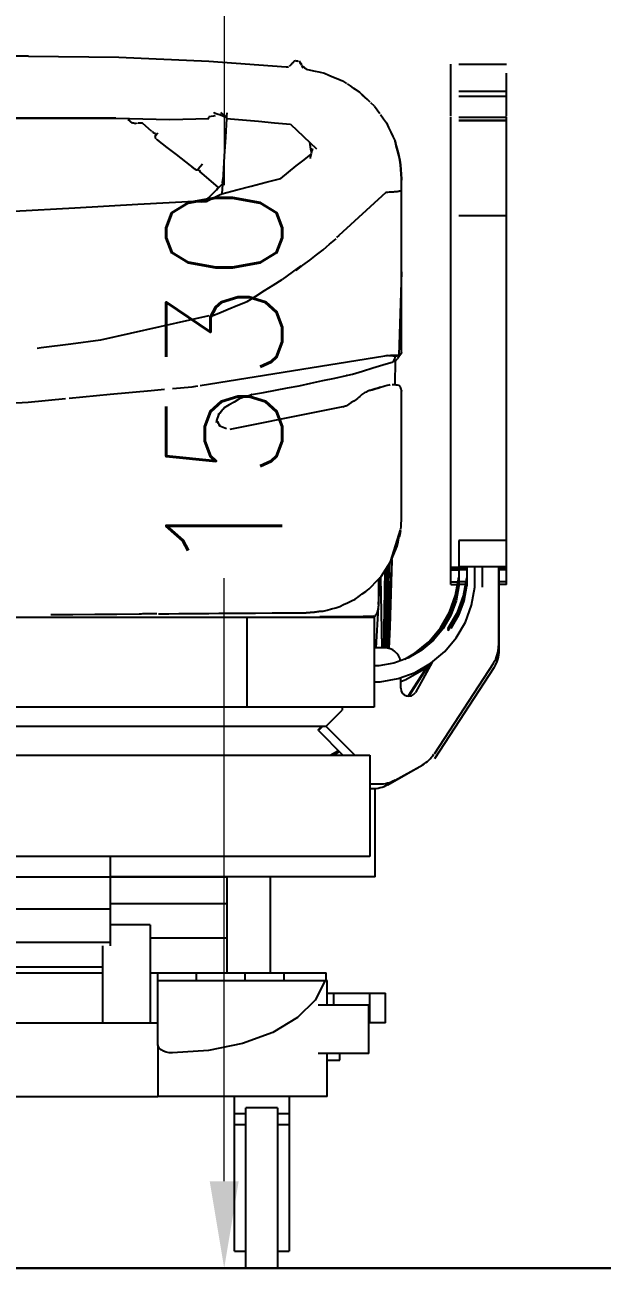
# Model space of a CAD drawing. Header units: millimetres. Extents: x 3552052 to 4144896, y -707811 to -630695.
# Drawn here: x 3662043 to 3662541, y -700186 to -699113 of the extents above; entities that cross this region are included whole.
import ezdxf

# ---------------------------------------------------------------- set-up
doc = ezdxf.new("R2010")
doc.units = ezdxf.units.MM
doc.header["$LTSCALE"] = 6
doc.header["$MEASUREMENT"] = 0
doc.layers.get('Defpoints').update_dxf_attribs({"linetype": 'CONTINUOUS', "lineweight": 0})
for name, color, linetype, lineweight in [('ELE-4M UPS P.SB', 3, 'CONTINUOUS', 0), ('EQP', 6, 'CONTINUOUS', 0), ('MEP_HVAC_RA_DUCT', 1, 'CONTINUOUS', 0)]:
    doc.layers.add(name, color=color, linetype=linetype, lineweight=lineweight)
doc.styles.add('ROMANS', font='romans.shx')
doc.dimstyles.new('AEPL1', dxfattribs={"dimtxt": 100, "dimasz": 75, "dimexe": 25, "dimexo": 50, "dimtad": 0, "dimdec": 0, "dimtxsty": 'ROMANS', "dimcen": 2.5, "dimclrd": 7, "dimclre": 7, "dimclrt": 7, "dimadec": 0, "dimazin": 0, "dimtfac": 1, "dimtdec": 0, "dimtmove": 0, "dimatfit": 3, "dimfxl": 1, "dimlwd": 0, "dimlwe": 0, "dimarcsym": 0})

# ---------------------------------------------------------------- blocks, each defined once
blk = doc.blocks.new('*D171')
at = {"layer": 'Defpoints', "color": 0, "transparency": 16777216}
for p in [(3662417.9, -698655.7), (3662214.6, -700185.7), (3662417.9, -700185.7)]:
    blk.add_point(p, dxfattribs=at)
at = {"layer": 'ELE-4M UPS P.SB', "color": 7, "lineweight": 0, "transparency": 16777216}
for p, q in [((3662367.9, -698655.7), (3662189.6, -698655.7)), ((3662214.6, -698730.7), (3662214.6, -699251.1)), ((3662214.6, -700110.7), (3662214.6, -699590.4)), ((3662367.9, -700185.7), (3662189.6, -700185.7))]:
    blk.add_line(p, q, dxfattribs=at)
at = {"layer": 'ELE-4M UPS P.SB', "color": 7, "transparency": 16777216}
for points in [[(3662202.1, -698730.7), (3662227.1, -698730.7), (3662214.6, -698655.7)], [(3662202.1, -700110.7), (3662227.1, -700110.7), (3662214.6, -700185.7)]]:
    blk.add_solid(points, dxfattribs=at)
at = {"layer": 'ELE-4M UPS P.SB', "color": 7, "lineweight": -3, "transparency": 16777216, "insert": (3662214.6, -699420.7), "char_height": 100, "attachment_point": 5, "rotation": 90, "style": 'ROMANS'}
blk.add_mtext('1530', dxfattribs=at)

msp = doc.modelspace()

# ---------------------------------------------------------------- linework, layer by layer
at = {"layer": 'EQP', "lineweight": -3}
for p, q in [((3662045.7, -699139.7), (3662123.7, -699140.7)), ((3662201.5, -699144), (3662268.2, -699149.1)), ((3662278.5, -699144), (3662278.5, -699144.5)), ((3662280.6, -699146.3), (3662280.7, -699145.6)), ((3662285.3, -699150.8), (3662281.8, -699148)), ((3662410.2, -699146.8), (3662410.2, -699146.7)), ((3662410.2, -699154.3), (3662410.2, -699146.8)), ((3662417, -699146.7), (3662458.3, -699146.7)), ((3662296.2, -699153.4), (3662301.1, -699154.5)), ((3662410.2, -699170.1), (3662410.2, -699154.3)), ((3662458.3, -699170.1), (3662458.3, -699154.3)), ((3662316.7, -699161.1), (3662320.1, -699163.3)), ((3662410.2, -699174.5), (3662410.2, -699170.1)), ((3662417, -699170), (3662458.3, -699170)), ((3662458.3, -699174.5), (3662458.3, -699170.1)), ((3662344.2, -699182.9), (3662341.2, -699180.1)), ((3662410.2, -699191.5), (3662410.2, -699174.5)), ((3662458.3, -699174.5), (3662417, -699174.5)), ((3662458.3, -699191.5), (3662458.3, -699174.5)), ((3662201.5, -699192), (3662201.4, -699192.3)), ((3662205.5, -699188.1), (3662205.8, -699188.4)), ((3662206.6, -699191.3), (3662206, -699191.4)), ((3662211.5, -699188.5), (3662216.7, -699192.6)), ((3662344.2, -699182.9), (3662348.9, -699189.2)), ((3662135.5, -699197.5), (3662131.8, -699194.4)), ((3662132.3, -699193.9), (3662132.5, -699193.7)), ((3662139.2, -699197.7), (3662138.7, -699198.1)), ((3662144, -699197.7), (3662140.2, -699197.5)), ((3662152.3, -699204.9), (3662144, -699197.7)), ((3662167.7, -699194.3), (3662201.3, -699193.5)), ((3662271.8, -699198.4), (3662294.4, -699219.6)), ((3662410.2, -699195.3), (3662410.2, -699192.3)), ((3662410.2, -699277.7), (3662410.2, -699195.3)), ((3662417, -699192.3), (3662458.3, -699192.3)), ((3662417, -699195.3), (3662458.3, -699195.3)), ((3662458.3, -699195.3), (3662417, -699195.3)), ((3662458.3, -699195.3), (3662458.3, -699192.3)), ((3662458.3, -699277.7), (3662458.3, -699195.3)), ((3662155.6, -699207.3), (3662155.2, -699206.9)), ((3662155.2, -699209.8), (3662155.2, -699209.3)), ((3662155.3, -699210.4), (3662155.2, -699209.8)), ((3662156, -699211.2), (3662155.3, -699210.4)), ((3662155.4, -699208.1), (3662157.3, -699205.8)), ((3662156, -699211.2), (3662156.4, -699211.6)), ((3662157.1, -699212.2), (3662156.4, -699211.6)), ((3662195.9, -699233.1), (3662192.2, -699237.4)), ((3662366, -699228.7), (3662366.3, -699229.5)), ((3662187.1, -699235.7), (3662188, -699236.3)), ((3662187.1, -699235.7), (3662187.2, -699235.7)), ((3662190, -699237.6), (3662189.7, -699237.5)), ((3662190.5, -699237.9), (3662190.2, -699237.7)), ((3662190.5, -699237.9), (3662191.6, -699237.8)), ((3662192.9, -699238.1), (3662194, -699239.6)), ((3662195.5, -699241.1), (3662194, -699239.6)), ((3662209.4, -699252.7), (3662195.5, -699241.1)), ((3662367.7, -699245.5), (3662367.7, -699246.7)), ((3662367.7, -699246.7), (3662367.7, -699245.5)), ((3662367.7, -699246.7), (3662367.7, -699245.5)), ((3662213.2, -699250), (3662198.9, -699264.4)), ((3662213.2, -699249.2), (3662213.5, -699246.3)), ((3662213.2, -699249.2), (3662213.4, -699248.1)), ((3662194.8, -699265.2), (3662200.3, -699264.8)), ((3662199.7, -699263.6), (3662197.8, -699264.2)), ((3662205.7, -699261.9), (3662205.3, -699262.3)), ((3662410.2, -699557.7), (3662410.2, -699277.7)), ((3662458.3, -699277.7), (3662417, -699277.7)), ((3662458.3, -699557.7), (3662458.3, -699277.7)), ((3662367.7, -699326), (3662365.3, -699397.7)), ((3662367.3, -699396.5), (3662367.7, -699396)), ((3662367.7, -699396), (3662367.3, -699396.5)), ((3662367.7, -699395.6), (3662367.7, -699396)), ((3662194, -699423.9), (3662353.3, -699398.3)), ((3662365.3, -699397.7), (3662358, -699398.1)), ((3662362.1, -699423.3), (3662362.5, -699402.2)), ((3662367.3, -699396.5), (3662364.2, -699401)), ((3662365.3, -699397.7), (3662365.9, -699397.3)), ((3662320.5, -699415.3), (3662320.2, -699415.4)), ((3662169.9, -699426.6), (3662187.1, -699425)), ((3662187.1, -699425), (3662191.7, -699424.3)), ((3662187.1, -699425), (3662192, -699424.3)), ((3662357.1, -699423.3), (3662357.9, -699423.2)), ((3662359.5, -699423.1), (3662360.3, -699423.1)), ((3662365.3, -699423.7), (3662365.6, -699424.3)), ((3662367.7, -699428.2), (3662367.7, -699428.9)), ((3662367.7, -699428.9), (3662367.7, -699428.2)), ((3662367.7, -699428.9), (3662367.7, -699428.2)), ((3662045.4, -699438.3), (3662077.7, -699435.2)), ((3662228.8, -699434.8), (3662229.3, -699434.6)), ((3662238.6, -699431.7), (3662238.2, -699431.7)), ((3662209.9, -699448.5), (3662209.9, -699449.3)), ((3662216.5, -699461.5), (3662210.9, -699459)), ((3662358.1, -699576.3), (3662366.8, -699548.5)), ((3662366.3, -699552.7), (3662365.5, -699554.7)), ((3662366.6, -699549.4), (3662366.3, -699552.7)), ((3662410.2, -699580.4), (3662410.2, -699557.7)), ((3662417, -699557.7), (3662417, -699580.4)), ((3662458.3, -699557.7), (3662417, -699557.7)), ((3662458.3, -699580.4), (3662458.3, -699557.7)), ((3662356.8, -699578.4), (3662355.9, -699650.8)), ((3662359.2, -699574.5), (3662359, -699574.1)), ((3662359, -699574.1), (3662359.2, -699574.5)), ((3662359.2, -699574.5), (3662359, -699574.1)), ((3662359.1, -699574), (3662359.2, -699574.5)), ((3662353.2, -699584.2), (3662352, -699650.4)), ((3662352.5, -699650.4), (3662354.8, -699581.3)), ((3662353.8, -699650.5), (3662354.9, -699581.1)), ((3662354.4, -699650.6), (3662356.7, -699578.5)), ((3662410.2, -699580.7), (3662410.2, -699580.4)), ((3662410.2, -699582), (3662410.2, -699580.7)), ((3662410.2, -699580.7), (3662417, -699580.7)), ((3662410.2, -699582.2), (3662417, -699582.2)), ((3662410.2, -699583.2), (3662410.2, -699582.3)), ((3662410.2, -699583.2), (3662417, -699583.2)), ((3662410.2, -699593.5), (3662410.2, -699583.2)), ((3662417, -699580.4), (3662417, -699596.9)), ((3662458.3, -699580.4), (3662417, -699580.4)), ((3662417, -699580.4), (3662417, -699580.7)), ((3662417, -699580.7), (3662417, -699582)), ((3662423.9, -699580.7), (3662417, -699580.7)), ((3662423.9, -699582.2), (3662417, -699582.2)), ((3662417, -699582.3), (3662417, -699583.2)), ((3662423.9, -699583.2), (3662417, -699583.2)), ((3662417, -699583.2), (3662417, -699593.5)), ((3662423.9, -699580.4), (3662423.9, -699596.9)), ((3662430.8, -699598.1), (3662430.8, -699580.4)), ((3662437.6, -699598.1), (3662437.6, -699580.4)), ((3662451.4, -699580.4), (3662451.4, -699648.6)), ((3662458.3, -699580.7), (3662451.4, -699580.7)), ((3662458.3, -699582.2), (3662451.4, -699582.2)), ((3662458.3, -699583.2), (3662451.4, -699583.2)), ((3662451.6, -699583.2), (3662451.6, -699652.6)), ((3662458.3, -699580.7), (3662458.3, -699580.4)), ((3662458.3, -699582), (3662458.3, -699580.7)), ((3662458.3, -699583.2), (3662458.3, -699582.3)), ((3662458.3, -699593.5), (3662458.3, -699583.2)), ((3662347.8, -699613), (3662349.2, -699589.5)), ((3662347.8, -699591), (3662347.8, -699614.3)), ((3662349.4, -699589.4), (3662350.5, -699650.4)), ((3662410.2, -699595.7), (3662410.2, -699593.5)), ((3662410.2, -699593.5), (3662416.3, -699593.5)), ((3662410.2, -699595.7), (3662416, -699595.7)), ((3662414.3, -699604.9), (3662417, -699589.5)), ((3662417, -699590), (3662414.3, -699605.4)), ((3662417, -699591.4), (3662414.3, -699606.8)), ((3662417, -699591.8), (3662414.3, -699607.2)), ((3662417, -699596.9), (3662414.7, -699609.9)), ((3662417, -699593.5), (3662417, -699595.7)), ((3662423.2, -699593.5), (3662417, -699593.5)), ((3662422.8, -699595.7), (3662417, -699595.7)), ((3662423.9, -699589.6), (3662421.2, -699604.9)), ((3662421.2, -699605.4), (3662423.9, -699590.1)), ((3662421.2, -699606.8), (3662423.9, -699591.5)), ((3662421.2, -699607.2), (3662423.9, -699592)), ((3662421.6, -699609.9), (3662423.9, -699596.9)), ((3662428.1, -699613.5), (3662430.8, -699598.1)), ((3662458.3, -699593.5), (3662451.6, -699593.5)), ((3662458.3, -699595.7), (3662451.6, -699595.7)), ((3662458.3, -699595.7), (3662458.3, -699593.5)), ((3662330.7, -699606.1), (3662330.3, -699606.4)), ((3662409, -699619.6), (3662414.3, -699604.9)), ((3662414.3, -699605.4), (3662409, -699620)), ((3662414.3, -699606.8), (3662409, -699621.4)), ((3662414.3, -699607.2), (3662409, -699621.9)), ((3662414.7, -699609.9), (3662410.2, -699622.3)), ((3662414.3, -699605.4), (3662414.3, -699604.9)), ((3662414.3, -699607.2), (3662414.3, -699606.8)), ((3662421.2, -699604.9), (3662415.8, -699619.6)), ((3662415.8, -699620), (3662421.2, -699605.4)), ((3662415.8, -699621.4), (3662421.2, -699606.8)), ((3662415.8, -699621.9), (3662421.2, -699607.2)), ((3662417, -699622.3), (3662421.6, -699609.9)), ((3662421.2, -699605.4), (3662421.2, -699604.9)), ((3662141.2, -699621.1), (3662141.7, -699621.1)), ((3662147.7, -699620.9), (3662148.7, -699620.9)), ((3662148.7, -699620.9), (3662150, -699620.9)), ((3662157.8, -699621), (3662158.3, -699621)), ((3662345.6, -699650.4), (3662347.7, -699615.4)), ((3662401.2, -699633.1), (3662409, -699619.6)), ((3662409, -699620), (3662401.2, -699633.6)), ((3662415.8, -699619.6), (3662408, -699633.1)), ((3662408, -699633.6), (3662415.8, -699620)), ((3662409, -699620), (3662409, -699619.6)), ((3662415.8, -699620), (3662415.8, -699619.6)), ((3662422.7, -699628.2), (3662428.1, -699613.5)), ((3661575.2, -699623.9), (3662234.5, -699623.9)), ((3662234.5, -699623.9), (3662234.5, -699623.8)), ((3662234.5, -699623.8), (3662343.9, -699623.8)), ((3662234.5, -699701.6), (3662234.5, -699623.9)), ((3662343.9, -699623.8), (3662343.9, -699622.9)), ((3662343.9, -699623.8), (3662343.9, -699701.5)), ((3662409, -699621.4), (3662401.2, -699635)), ((3662409, -699621.9), (3662401.2, -699635.5)), ((3662410.2, -699622.3), (3662403.6, -699633.8)), ((3662408, -699635), (3662415.8, -699621.4)), ((3662408, -699635.5), (3662415.8, -699621.9)), ((3662409, -699621.9), (3662409, -699621.4)), ((3662410.4, -699633.8), (3662417, -699622.3)), ((3662414.9, -699641.7), (3662422.7, -699628.2)), ((3662415.8, -699621.9), (3662415.8, -699621.4)), ((3662391.1, -699645.1), (3662401.2, -699633.1)), ((3662401.2, -699633.6), (3662391.1, -699645.6)), ((3662401.2, -699635), (3662391.1, -699647)), ((3662401.2, -699635.5), (3662391.6, -699646.9)), ((3662403.6, -699633.8), (3662395.1, -699643.9)), ((3662401.2, -699633.6), (3662401.2, -699633.1)), ((3662401.2, -699635.5), (3662401.2, -699635)), ((3662404.9, -699653.7), (3662414.9, -699641.7)), ((3662408, -699633.6), (3662408, -699633.1)), ((3662408, -699635.5), (3662408, -699635)), ((3662353.2, -699650.4), (3662343.9, -699650.4)), ((3662385, -699652.4), (3662373.5, -699659.1)), ((3662379.1, -699655.1), (3662391.1, -699645.1)), ((3662391.1, -699645.6), (3662379.1, -699655.6)), ((3662391.1, -699647), (3662383.8, -699653.1)), ((3662395.1, -699643.9), (3662385, -699652.4)), ((3662391.1, -699645.6), (3662391.1, -699645.1)), ((3662391.1, -699647.3), (3662391.1, -699647)), ((3662361.1, -699663.6), (3662348, -699665.9)), ((3662373.5, -699659.1), (3662361.1, -699663.6)), ((3662370.4, -699660.2), (3662379.1, -699655.1)), ((3662379.1, -699655.6), (3662372.7, -699659.4)), ((3662379.1, -699655.6), (3662379.1, -699655.1)), ((3662379.3, -699671.6), (3662392.9, -699663.7)), ((3662394.1, -699662.7), (3662379.6, -699689)), ((3662387, -699668.8), (3662393.9, -699663)), ((3662392.9, -699663.7), (3662404.9, -699653.7)), ((3662447, -699663.6), (3662395.9, -699742.2)), ((3662348, -699665.9), (3662343.9, -699665.9)), ((3662364.6, -699676.9), (3662379.3, -699671.6)), ((3662371.4, -699677.8), (3662387, -699668.8)), ((3662373.3, -699692.1), (3662390.1, -699666.3)), ((3662391.3, -699665.2), (3662373.8, -699692.1)), ((3662447.2, -699667.6), (3662396.2, -699746.2)), ((3662343.9, -699679.6), (3662349.2, -699679.6)), ((3662349.2, -699679.6), (3662364.6, -699676.9)), ((3662366.9, -699685.3), (3662366.9, -699676.1)), ((3662366.9, -699679.5), (3662371.4, -699677.8)), ((3662234.5, -699701.6), (3661575.2, -699701.6)), ((3662343.9, -699701.5), (3662234.5, -699701.5)), ((3662302.5, -699718), (3662316.3, -699704.3)), ((3662316.3, -699701.5), (3662316.3, -699704.3)), ((3661500.3, -699718), (3662302.5, -699718)), ((3662295.9, -699721), (3662298.9, -699718)), ((3662299.7, -699718), (3662295.9, -699721.8)), ((3662295.9, -699721.8), (3662295.9, -699721)), ((3662295.9, -699721.8), (3662317, -699742.9)), ((3662302.4, -699718), (3662327.3, -699742.9)), ((3661455, -699742.9), (3662340.4, -699742.9)), ((3662313.9, -699739.8), (3662309.4, -699742.9)), ((3662340.4, -699742.9), (3662340.4, -699830.4)), ((3662355.7, -699768.5), (3662379.5, -699755.2)), ((3662362, -699764.5), (3662385.9, -699751.3)), ((3662342, -699767.9), (3662348.7, -699767.9)), ((3662344.9, -699848.1), (3662344.9, -699771.6)), ((3662340.4, -699771.9), (3662342.4, -699771.9)), ((3662340.4, -699830.4), (3661455, -699830.4)), ((3662116.3, -699830.4), (3662116.3, -699848.1)), ((3661688.9, -699848.1), (3662116.3, -699848.1)), ((3662116.3, -699848.1), (3662116.3, -699875.6)), ((3662116.3, -699848.1), (3662216.9, -699848.1)), ((3662344.9, -699848.1), (3662116.3, -699848.1)), ((3662216.9, -699848.1), (3662216.9, -699870.9)), ((3662254.2, -699848.1), (3662254.2, -699931)), ((3661688.9, -699875.6), (3662116.3, -699875.6)), ((3662116.3, -699870.9), (3662216.9, -699870.9)), ((3662116.3, -699875.6), (3662116.3, -699904.5)), ((3662216.9, -699870.9), (3662216.9, -699900.7)), ((3662150.8, -699889.4), (3662116.3, -699889.4)), ((3662150.8, -699889.4), (3662116.3, -699889.4)), ((3662150.8, -699889.4), (3662150.8, -699889.6)), ((3662150.8, -699889.7), (3662150.8, -699889.7)), ((3662150.8, -699889.7), (3662150.8, -699950.2)), ((3661688.9, -699904.5), (3662116.3, -699904.5)), ((3662109.8, -699950.2), (3662109.8, -699907.6)), ((3662116.3, -699904.5), (3662116.3, -699907.6)), ((3662150.8, -699900.7), (3662216.9, -699900.7)), ((3662216.9, -699900.7), (3662216.9, -699931)), ((3662109.8, -699926), (3661695.5, -699926)), ((3661695.5, -699931), (3662109.8, -699931)), ((3662150.8, -699931), (3662157.3, -699931)), ((3662157.3, -699931), (3662190.7, -699931)), ((3662157.3, -699937.6), (3662157.3, -699931)), ((3662190.7, -699931), (3662232.3, -699931)), ((3662190.7, -699937.6), (3662190.7, -699931)), ((3662232.3, -699931), (3662266.3, -699931)), ((3662232.3, -699931), (3662232.3, -699937.6)), ((3662266.3, -699937.6), (3662266.3, -699931)), ((3662266.7, -699931), (3662302.6, -699931)), ((3662302.6, -699937.6), (3662302.6, -699931)), ((3662157.3, -699993), (3662157.3, -699937.6)), ((3662157.3, -699937.6), (3662301.8, -699937.6)), ((3662303.4, -699937.6), (3662301.8, -699937.6)), ((3662303.4, -699958.5), (3662303.4, -699937.6)), ((3662109.8, -699973.9), (3662109.8, -699950.2)), ((3662150.8, -699950.2), (3662150.8, -699973.9)), ((3662302.8, -699948.3), (3662309.1, -699948.3)), ((3662309.1, -699948.3), (3662339.9, -699948.3)), ((3662309.1, -699958.5), (3662309.1, -699948.3)), ((3662339.9, -699948.3), (3662353.8, -699948.3)), ((3662339.9, -699948.3), (3662339.9, -699973.9)), ((3662353.8, -699973.9), (3662353.8, -699948.3)), ((3662295.7, -699958.5), (3662324.8, -699958.5)), ((3662324.8, -699958.5), (3662339.4, -699958.5)), ((3662339.4, -700000.5), (3662339.4, -699958.5)), ((3661652.1, -699973.9), (3662157.3, -699973.9)), ((3662339.9, -699973.9), (3662339.4, -699973.9)), ((3662353.8, -699973.9), (3662339.9, -699973.9)), ((3662157.3, -699993), (3662157.3, -700037.7)), ((3662324.8, -700000.5), (3662295.7, -700000.5)), ((3662303.4, -700037.7), (3662303.4, -700000.5)), ((3662303.4, -700006.2), (3662314.3, -700006.2)), ((3662314.3, -700006.2), (3662314.3, -700000.5)), ((3662339.4, -700000.5), (3662324.8, -700000.5)), ((3661652.1, -700037.7), (3662157.3, -700037.7)), ((3662170, -700037.7), (3662157.3, -700037.7)), ((3662303.4, -700037.7), (3662170, -700037.7)), ((3662223.5, -700052.4), (3662223.5, -700037.7)), ((3662270.7, -700037.7), (3662270.7, -700052.4)), ((3662260.7, -700047.4), (3662233.2, -700047.4)), ((3662233.2, -700116.6), (3662233.2, -700047.4)), ((3662260.7, -700047.4), (3662260.7, -700116.6)), ((3662223.5, -700062.2), (3662223.5, -700052.4)), ((3662223.5, -700052.4), (3662233.2, -700052.4)), ((3662260.7, -700052.4), (3662270.7, -700052.4)), ((3662270.7, -700052.4), (3662270.7, -700062.2)), ((3662233.2, -700062.2), (3662223.5, -700062.2)), ((3662223.5, -700171), (3662223.5, -700062.2)), ((3662233.2, -700062.2), (3662223.5, -700062.2)), ((3662270.7, -700062.2), (3662260.7, -700062.2)), ((3662270.7, -700062.2), (3662260.7, -700062.2)), ((3662270.7, -700062.2), (3662270.7, -700171)), ((3662233.2, -700185.7), (3662233.2, -700116.6)), ((3662260.7, -700116.6), (3662260.7, -700185.7)), ((3662223.5, -700171), (3662233.2, -700171)), ((3662260.7, -700171), (3662270.7, -700171)), ((3662233.2, -700185.7), (3662260.7, -700185.7))]:
    msp.add_line(p, q, dxfattribs=at)
at = {"layer": 'EQP', "lineweight": -3, "flags": 128}
for points in [[(3662045.7, -699139.7), (3661974.2, -699139.7), (3661903.1, -699139.7), (3661832, -699139.7), (3661760.9, -699139.7)], [(3662123.7, -699140.7), (3662143.1, -699141.5), (3662162.6, -699142.4), (3662182, -699143.2), (3662201.5, -699144)], [(3662268.1, -699149.1), (3662268.8, -699149), (3662269.5, -699148.9), (3662270, -699148.8)], [(3662268.1, -699149.1), (3662268.1, -699149.1), (3662268.2, -699149.1), (3662268.2, -699149.1), (3662268.2, -699149.1)], [(3662271, -699148.5), (3662271.6, -699147.8), (3662272.4, -699146.9), (3662273.1, -699146), (3662273.9, -699145.1)], [(3662273.9, -699145.2), (3662274.4, -699144.8), (3662274.9, -699144.3), (3662275.4, -699143.9), (3662276, -699143.5)], [(3662273.9, -699145.1), (3662273.9, -699145.1), (3662273.9, -699145.1), (3662273.9, -699145.1), (3662273.9, -699145.2)], [(3662276, -699143.6), (3662276.6, -699143.7), (3662277.2, -699143.8), (3662277.9, -699143.9), (3662278.5, -699144)], [(3662279.3, -699143.7), (3662279.6, -699144.5), (3662280, -699145.2), (3662280.3, -699146), (3662280.6, -699146.7)], [(3662282.7, -699150), (3662282.2, -699148.9), (3662281.7, -699147.9), (3662281.2, -699146.8), (3662280.7, -699145.8)], [(3662282.1, -699148.3), (3662283.2, -699149.1), (3662284.2, -699150), (3662285.3, -699150.9)], [(3662285.3, -699150.8), (3662285.3, -699150.8), (3662285.3, -699150.8), (3662285.3, -699150.8)], [(3662285.3, -699150.9), (3662289.2, -699151.8), (3662293.2, -699152.7), (3662296.2, -699153.4)], [(3662301.1, -699154.5), (3662305, -699156.2), (3662308.9, -699157.8), (3662312.8, -699159.4), (3662316.7, -699161.1)], [(3662331.4, -699170.9), (3662328.8, -699169.1), (3662326.2, -699167.3), (3662323.6, -699165.5), (3662321, -699163.7)], [(3662326.2, -699167.3), (3662327.7, -699168.3), (3662331.4, -699170.7)], [(3662331.4, -699170.7), (3662334.6, -699173.7), (3662336, -699175.1)], [(3662340.7, -699179.4), (3662338.4, -699177.3), (3662336, -699175.2), (3662333.7, -699173.1), (3662331.4, -699170.9)], [(3662206.7, -699191.4), (3662205.5, -699191.5), (3662203.5, -699191.7), (3662201.5, -699192)], [(3662205.8, -699188.4), (3662208.6, -699189.4), (3662211.3, -699190.5), (3662214, -699191.5), (3662216.7, -699192.6)], [(3662216.7, -699192.2), (3662216.9, -699191.4), (3662217, -699190.3), (3662217.2, -699189.1), (3662217.3, -699188.7)], [(3662349.5, -699190.2), (3662352, -699193.8), (3662354.6, -699197.4)], [(3662121.2, -699193.2), (3662010.3, -699193.2), (3661899.4, -699193.2), (3661788.5, -699193.2), (3661677.6, -699193.2)], [(3661677.6, -699193.2), (3661788.5, -699193.2), (3661899.4, -699193.2), (3662010.3, -699193.2), (3662121.2, -699193.2)], [(3662121.2, -699193.2), (3662132.8, -699193.5), (3662144.4, -699193.8), (3662156, -699194), (3662167.7, -699194.3)], [(3662132.4, -699193.8), (3662132.3, -699193.9), (3662132.1, -699194.1), (3662132, -699194.3), (3662131.8, -699194.4)], [(3662138.7, -699198.1), (3662137.9, -699198), (3662137.1, -699197.8), (3662136.3, -699197.7), (3662135.5, -699197.5)], [(3662201.3, -699193.5), (3662201.4, -699192.6), (3662201.4, -699192.3)], [(3662216.6, -699193.6), (3662215.6, -699209.8), (3662214.7, -699226), (3662213.7, -699242.3), (3662212.7, -699258.5)], [(3662216.7, -699192.2), (3662216.7, -699192.7), (3662216.6, -699193.6)], [(3662216.6, -699193.6), (3662230.4, -699194.8), (3662244.2, -699196), (3662258, -699197.2), (3662271.8, -699198.4)], [(3662354.6, -699197.4), (3662356.5, -699201.3), (3662358.3, -699205.3), (3662360.2, -699209.2), (3662362, -699213.2)], [(3662152.5, -699204.9), (3662152.9, -699205.2), (3662153.2, -699205.5)], [(3662153.2, -699205.5), (3662154, -699205.9), (3662154.7, -699206.3), (3662155.2, -699206.6)], [(3662155, -699208.8), (3662155.1, -699208.6), (3662155.2, -699208.4), (3662155.3, -699208.2)], [(3662155.3, -699209.3), (3662155.2, -699209), (3662155, -699208.8)], [(3662157.1, -699212.2), (3662165.1, -699218.5), (3662173.2, -699224.7), (3662181.2, -699231), (3662189.2, -699237.2)], [(3662158.6, -699213.4), (3662158.2, -699213.1), (3662157.8, -699212.8), (3662157.5, -699212.5), (3662157.1, -699212.2)], [(3662362, -699213.2), (3662363.1, -699217.2), (3662364.2, -699221.3), (3662365.2, -699225.4), (3662366.3, -699229.5)], [(3662366.3, -699229.5), (3662365.2, -699225.4), (3662364.2, -699221.3), (3662363.1, -699217.2), (3662362, -699213.2)], [(3662263.4, -699245.3), (3662270.1, -699239.9), (3662276.8, -699234.5), (3662283.5, -699229.2), (3662289.6, -699224.3)], [(3662290, -699222.6), (3662289.5, -699220), (3662288.9, -699216.1), (3662288.6, -699214.2)], [(3662290.7, -699219.5), (3662290.2, -699221.6), (3662289.7, -699223.7), (3662289.2, -699225.9), (3662288.8, -699228)], [(3662366.3, -699229.5), (3662366.7, -699233.5), (3662367, -699237.5), (3662367.3, -699241.5), (3662367.7, -699245.5)], [(3662367.7, -699245.5), (3662367.3, -699241.5), (3662367, -699237.5), (3662366.7, -699233.5), (3662366.3, -699229.5)], [(3662189.2, -699237.2), (3662188.7, -699236.9), (3662188.2, -699236.5), (3662187.7, -699236.1), (3662187.1, -699235.7)], [(3662189.2, -699237.2), (3662189.4, -699237.4), (3662189.7, -699237.5), (3662190, -699237.6), (3662190.2, -699237.7)], [(3662189.7, -699237.5), (3662189.6, -699237.5), (3662189.5, -699237.4), (3662189.3, -699237.3), (3662189.2, -699237.2)], [(3662192.2, -699237.4), (3662192.1, -699237.5), (3662191.9, -699237.6), (3662191.8, -699237.7), (3662191.6, -699237.8)], [(3662191.7, -699237.7), (3662191.8, -699237.7), (3662191.9, -699237.7), (3662192, -699237.7)], [(3662193.5, -699238.6), (3662192.6, -699238.1), (3662191.8, -699237.5)], [(3662192, -699237.7), (3662192.1, -699237.6), (3662192.1, -699237.5)], [(3662212.7, -699258.5), (3662225.4, -699255.2), (3662238, -699251.9), (3662250.7, -699248.6), (3662263.4, -699245.3)], [(3662367.7, -699245.5), (3662367.7, -699245.8), (3662367.7, -699246.1), (3662367.7, -699246.4)], [(3662367.7, -699246.4), (3662367.7, -699246.1), (3662367.7, -699245.8), (3662367.7, -699245.5)], [(3662208.2, -699255.1), (3662209.2, -699253.6), (3662209.6, -699253.1)], [(3662366.7, -699256.3), (3662366, -699256.4), (3662365.3, -699256.5), (3662364.6, -699256.6), (3662363.9, -699256.8)], [(3662367.7, -699255.7), (3662367.4, -699255.9), (3662367.2, -699256), (3662366.9, -699256.1), (3662366.7, -699256.3)], [(3662367.7, -699255.7), (3662367.7, -699253.5), (3662367.7, -699251.2), (3662367.7, -699248.9), (3662367.7, -699246.7)], [(3662367.7, -699326), (3662367.7, -699308.4), (3662367.7, -699290.9), (3662367.7, -699273.3), (3662367.7, -699255.7)], [(3662194.3, -699264.9), (3662140, -699267.9), (3662085.7, -699270.9), (3662033, -699273.8)], [(3662192.4, -699265.5), (3662192.9, -699265.3), (3662193.4, -699265.2), (3662193.8, -699265), (3662194.3, -699264.9)], [(3662199, -699265.5), (3662197.3, -699265.5), (3662195.7, -699265.5), (3662194, -699265.5), (3662192.4, -699265.5)], [(3662194.3, -699264.9), (3662194.8, -699265.2), (3662195.3, -699265.5)], [(3662197.8, -699264.2), (3662199.5, -699263.1), (3662201.1, -699262.1)], [(3662198.9, -699264.4), (3662200.9, -699263.7), (3662202.9, -699262.9), (3662204.9, -699262.2), (3662206.9, -699261.4)], [(3662208.4, -699260.8), (3662206, -699261.9), (3662203.7, -699263.1), (3662201.3, -699264.3), (3662199, -699265.5)], [(3662212.7, -699258.5), (3662211.6, -699259.1), (3662210.6, -699259.6), (3662209.5, -699260.2), (3662208.4, -699260.8)], [(3662354.2, -699257.3), (3662340.7, -699269.7), (3662327.1, -699282.1), (3662313.6, -699294.5), (3662311.6, -699296.2)], [(3662359.5, -699257.1), (3662358.2, -699257.2), (3662356.9, -699257.2), (3662355.5, -699257.3), (3662354.2, -699257.3)], [(3662363.9, -699256.8), (3662362.8, -699256.9), (3662361.7, -699256.9), (3662360.6, -699257), (3662359.5, -699257.1)], [(3662300, -699306.8), (3662302.8, -699304.4), (3662305.6, -699302), (3662308.3, -699299.7), (3662311.1, -699297.3)], [(3662276.8, -699324.6), (3662282.6, -699320.2), (3662288.4, -699315.7), (3662294.2, -699311.3), (3662300, -699306.8)], [(3662280.8, -699320.8), (3662273.4, -699326.2), (3662264.5, -699332.6)], [(3662367.7, -699396), (3662367.7, -699378.5), (3662367.7, -699361), (3662367.7, -699343.5), (3662367.7, -699326)], [(3662234.5, -699351.5), (3662242, -699346.8), (3662249.5, -699342.1), (3662257, -699337.4), (3662264.5, -699332.6)], [(3662201.8, -699364.8), (3662209.9, -699361.5), (3662218.1, -699358.1), (3662226.3, -699354.8), (3662234.5, -699351.5)], [(3662201.5, -699363.9), (3662184.6, -699367.7), (3662159, -699373.4), (3662133.4, -699379.1), (3662107.8, -699384.8)], [(3662107.8, -699384.8), (3662082.3, -699388.2), (3662056.8, -699391.6), (3662053.1, -699392.1)], [(3662366, -699397.2), (3662366.5, -699396.8), (3662367.1, -699396.4), (3662367.7, -699396)], [(3662367.7, -699396), (3662367.6, -699396.1), (3662367.5, -699396.2), (3662367.4, -699396.4), (3662367.3, -699396.5)], [(3662325.2, -699414.1), (3662334, -699411.5), (3662342.8, -699408.8), (3662351.5, -699406.2), (3662360.3, -699403.5)], [(3662353.3, -699398.3), (3662354.5, -699398.2), (3662355.6, -699398.2)], [(3662361.9, -699399.1), (3662360.4, -699398.8), (3662358.8, -699398.5), (3662357.3, -699398.3), (3662355.7, -699398)], [(3662356.5, -699398.1), (3662356.8, -699398.1), (3662358, -699398.1)], [(3662361.7, -699401), (3662361.2, -699401.8), (3662360.8, -699402.7), (3662360.3, -699403.5)], [(3662361.9, -699399.1), (3662361.8, -699400), (3662361.7, -699400.8), (3662361.6, -699401.7), (3662361.5, -699402.6)], [(3662361.5, -699402.6), (3662361.9, -699402.4), (3662362.4, -699402.3), (3662362.8, -699402.1), (3662363.2, -699402)], [(3662361.9, -699399.1), (3662362.8, -699398.7), (3662363.6, -699398.4), (3662364.5, -699398), (3662365.3, -699397.7)], [(3662363.2, -699402), (3662363.4, -699401.7), (3662363.7, -699401.5), (3662364, -699401.3), (3662364.2, -699401)], [(3662279.3, -699424.3), (3662289.5, -699422.1), (3662299.7, -699419.8), (3662310, -699417.6), (3662320.2, -699415.4)], [(3662320.2, -699415.4), (3662321.4, -699415.1), (3662322.7, -699414.8), (3662324, -699414.4), (3662325.2, -699414.1)], [(3662080.8, -699435), (3662116.2, -699431.6), (3662151.6, -699428.3), (3662163.2, -699427.2)], [(3662238.2, -699431.7), (3662248.5, -699429.9), (3662258.8, -699428), (3662269.1, -699426.1), (3662279.3, -699424.3)], [(3662340.1, -699428.3), (3662342.4, -699427.6), (3662344.8, -699426.9), (3662347.1, -699426.2), (3662349.5, -699425.5)], [(3662349.5, -699425.5), (3662347.1, -699426.2), (3662344.8, -699426.9), (3662342.4, -699427.6), (3662340.1, -699428.3)], [(3662349.5, -699425.5), (3662351.4, -699424.9), (3662353.3, -699424.4), (3662355.2, -699423.8), (3662357.1, -699423.3)], [(3662360.3, -699423.1), (3662361.6, -699423.2), (3662362.8, -699423.4), (3662364, -699423.5), (3662365.3, -699423.7)], [(3662367.7, -699428.2), (3662367.3, -699427.2), (3662366.9, -699426.3), (3662366.5, -699425.3), (3662366.1, -699424.3)], [(3662367.7, -699428.2), (3662367.7, -699428.4), (3662367.7, -699428.6), (3662367.7, -699428.7), (3662367.7, -699428.9)], [(3662367.7, -699428.9), (3662367.7, -699428.7), (3662367.7, -699428.6), (3662367.7, -699428.4), (3662367.7, -699428.2)], [(3661938.7, -699444.1), (3661965.4, -699442.6), (3661992, -699441.2), (3662018.7, -699439.7), (3662045.4, -699438.3)], [(3662229.4, -699434.6), (3662227.2, -699435.8), (3662223.1, -699438.3), (3662218.9, -699440.8), (3662214.7, -699443.3)], [(3662229.4, -699434.6), (3662231.6, -699433.9), (3662234.9, -699432.8), (3662238.2, -699431.7)], [(3662328.5, -699436.2), (3662326.4, -699437.5), (3662324.3, -699438.8), (3662322.2, -699440.1), (3662320.1, -699441.4)], [(3662332.6, -699432.5), (3662331.6, -699433.4), (3662330.5, -699434.4), (3662329.5, -699435.3), (3662328.5, -699436.2)], [(3662336.1, -699430), (3662335.2, -699430.6), (3662334.3, -699431.3), (3662333.5, -699431.9), (3662332.6, -699432.5)], [(3662340.1, -699428.3), (3662339.1, -699428.7), (3662338.1, -699429.2), (3662337.1, -699429.6), (3662336.1, -699430)], [(3662367.7, -699538), (3662367.7, -699510.7), (3662367.7, -699483.4), (3662367.7, -699456.2), (3662367.7, -699428.9)], [(3662208, -699455.9), (3662208.4, -699454.2), (3662208.9, -699452.6), (3662209.4, -699450.9), (3662209.9, -699449.3)], [(3662209.2, -699449), (3662209.7, -699448.6), (3662210.2, -699448.3), (3662210.7, -699447.9), (3662211.2, -699447.5)], [(3662211.2, -699447.5), (3662212, -699446.5), (3662212.9, -699445.4), (3662213.8, -699444.3), (3662214.7, -699443.3)], [(3662214.7, -699443.3), (3662213.8, -699444.3), (3662212.9, -699445.4), (3662212, -699446.5), (3662211.2, -699447.5)], [(3662316.9, -699442.4), (3662292.5, -699447.3), (3662268.2, -699452.1), (3662243.9, -699457), (3662219.6, -699461.9)], [(3662316.9, -699442.4), (3662317.7, -699442.2), (3662318.5, -699441.9), (3662319.3, -699441.6), (3662320.1, -699441.4)], [(3662210.9, -699459), (3662210.2, -699457.7), (3662209.5, -699456.4), (3662208.8, -699455), (3662208.6, -699454.7)], [(3662208.6, -699454.7), (3662208.8, -699455), (3662209.5, -699456.4), (3662210.2, -699457.7), (3662210.9, -699459)], [(3662367, -699548.1), (3662367.2, -699545.6), (3662367.4, -699543.1), (3662367.5, -699540.5), (3662367.7, -699538)], [(3662363.8, -699562.7), (3662364.6, -699559.1), (3662365.3, -699555.6), (3662366.1, -699552), (3662366.8, -699548.5)], [(3662358.1, -699576.3), (3662359.6, -699572.9), (3662361, -699569.5), (3662362.4, -699566.1), (3662363.8, -699562.7)], [(3662350, -699588.7), (3662352, -699585.6), (3662354, -699582.5), (3662356.1, -699579.4), (3662358.1, -699576.3)], [(3662356.7, -699650.9), (3662357.3, -699632.4), (3662358.2, -699603.5), (3662359.2, -699574.5)], [(3662359.2, -699574.5), (3662358.3, -699603.5), (3662357.4, -699632.4), (3662356.8, -699651)], [(3662356.8, -699651), (3662357.4, -699632.4), (3662358.3, -699603.5), (3662359.2, -699574.7)], [(3662359.2, -699574.7), (3662358.3, -699603.5), (3662357.4, -699632.4), (3662356.8, -699651)], [(3662358.9, -699574.5), (3662359, -699574.5), (3662359, -699574.5), (3662359.1, -699574.5), (3662359.2, -699574.5)], [(3662339.8, -699599.5), (3662342.3, -699596.8), (3662344.9, -699594.1), (3662347.4, -699591.4), (3662350, -699588.7)], [(3662327.7, -699608.3), (3662330.7, -699606.1), (3662333.7, -699603.9), (3662336.8, -699601.7), (3662339.8, -699599.5)], [(3662314.4, -699614.8), (3662317.7, -699613.1), (3662321, -699611.5), (3662324.4, -699609.9), (3662327.7, -699608.3)], [(3662064.9, -699621.6), (3662084, -699621.5), (3662103, -699621.4), (3662122.1, -699621.3), (3662141.2, -699621.1)], [(3662146.2, -699621), (3662145.1, -699621.1), (3662144, -699621.1), (3662143, -699621.2), (3662141.9, -699621.2)], [(3662153.8, -699621), (3662151.9, -699621), (3662150, -699621), (3662148.1, -699621), (3662146.2, -699621)], [(3662156.6, -699621), (3662156.1, -699621), (3662155, -699621), (3662153.8, -699621)], [(3662158.3, -699621), (3662166.9, -699621), (3662175.5, -699620.9), (3662184.1, -699620.8), (3662192.7, -699620.8)], [(3662192.7, -699620.8), (3662201.3, -699620.7), (3662209.9, -699620.6), (3662218.5, -699620.6), (3662227.1, -699620.5)], [(3662227.1, -699620.5), (3662241.6, -699620.4), (3662256.1, -699620.3), (3662270.6, -699620.2), (3662285.2, -699620.2)], [(3662300, -699618.8), (3662296.3, -699619.1), (3662292.6, -699619.5), (3662288.9, -699619.8), (3662285.2, -699620.2)], [(3662285.2, -699620.2), (3662288.9, -699619.8), (3662292.6, -699619.5), (3662296.3, -699619.1), (3662300, -699618.8)], [(3662300, -699618.8), (3662303.6, -699617.8), (3662307.2, -699616.8), (3662310.8, -699615.8), (3662314.4, -699614.8)], [(3662306.1, -699742.9), (3662312.1, -699739.7), (3662313.1, -699739.2)], [(3662313.8, -699739.7), (3662309.5, -699742.5), (3662309, -699742.9)], [(3662301.8, -699937.6), (3662293.2, -699954.4), (3662277.9, -699969.5), (3662256.6, -699982.3), (3662230.5, -699991.9), (3662201.1, -699997.9), (3662170, -700000)], [(3662170, -700000), (3662167.2, -699999.8), (3662164.5, -699999.3), (3662162.1, -699998.4), (3662160.1, -699997.3), (3662158.6, -699996), (3662157.6, -699994.5), (3662157.3, -699993)]]:
    msp.add_lwpolyline(points, dxfattribs=at)
at = {"layer": 'EQP', "lineweight": -3}
for centre, radius, start, end in [((3662334.1, -699614.3), 13.7, 315.361, 0), ((3662353.2, -699664.2), 13.8, 11.0999, 90), ((3662423.9, -699648.6), 27.5, 327, 0), ((3662373.8, -699685.3), 6.88, 180, 327), ((3662372.5, -699727.2), 27.5, 299, 327), ((3662342, -699757.6), 10.3, 261.0645, 270), ((3662348.7, -699740.4), 27.5, 270, 299)]:
    msp.add_arc(centre, radius, start, end, dxfattribs=at)
for centre, major_axis, ratio, start_param, end_param in [((3662288.9, -699622.9), (55, 0), 0.008727, 4.86236, 5.809577), ((3662288.9, -699622.9), (-55, 0), 0.008727, 2.671622, 3.141593), ((3662366.2, -699731.2), (27.5, 0), 0.999962, 5.218534, 5.341275), ((3662342.4, -699744.4), (-27.5, 0), 0.999962, 1.570796, 2.076942)]:
    msp.add_ellipse(centre, major_axis=major_axis, ratio=ratio, start_param=start_param, end_param=end_param, dxfattribs=at)
at = {"layer": 'EQP', "lineweight": -3, "extrusion": (0, 0, -1)}
msp.add_ellipse((3662424.1, -699652.6), major_axis=(-27.5, 0), ratio=0.999962, start_param=3.141593, end_param=3.717551, dxfattribs=at)
at = {"layer": 'MEP_HVAC_RA_DUCT', "color": 7, "lineweight": 30}
msp.add_lwpolyline([(3665751.9, -700185.7), (3659191.9, -700185.7)], dxfattribs=at)

# ---------------------------------------------------------------- dimensions: what is measured, and where the dimension line sits
at = {"layer": 'ELE-4M UPS P.SB', "color": 0, "lineweight": -3}
dim = msp.add_linear_dim(base=(3662214.6, -700185.7), p1=(3662417.9, -698655.7), p2=(3662417.9, -700185.7), angle=90, dimstyle='AEPL1', dxfattribs=at)
dim.commit()
dim.dimension.update_dxf_attribs({"geometry": '*D171', "text_midpoint": (3662214.6, -699420.7)})

doc.saveas('drawing.dxf')
